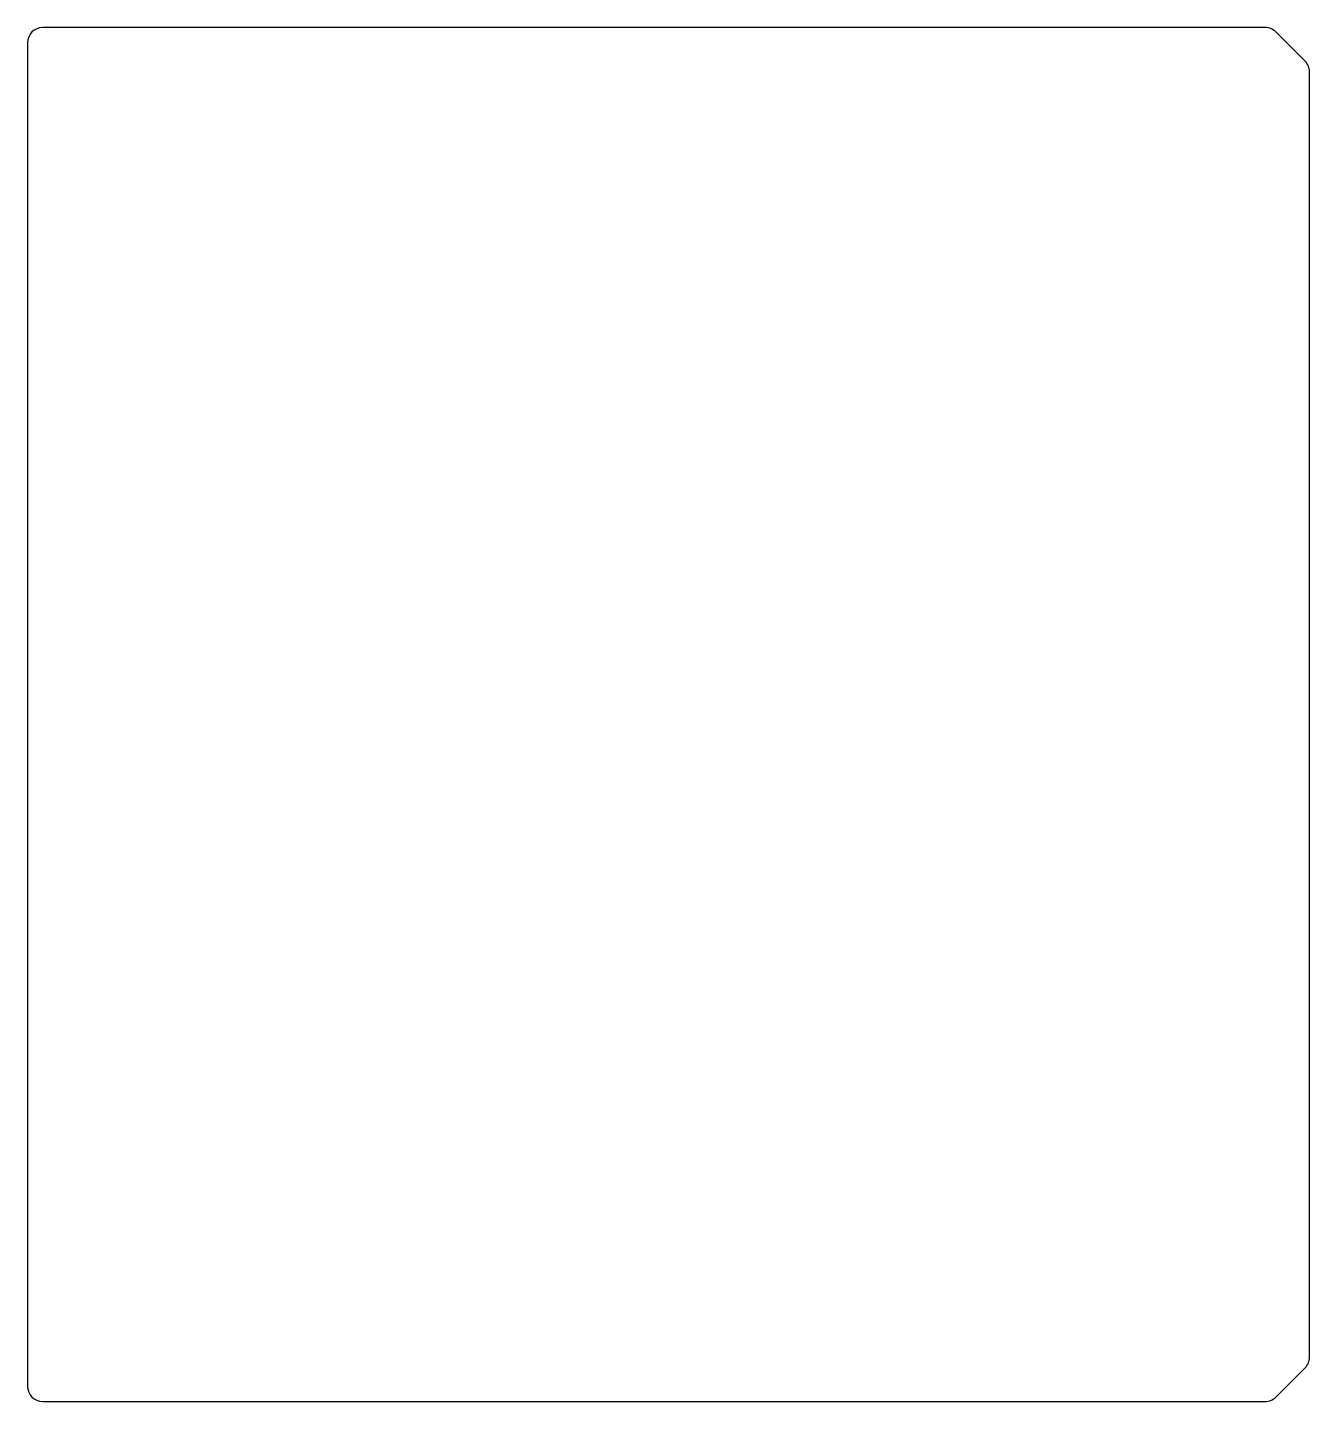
# Model space of a CAD drawing. Header units: millimetres. Extents: x -84 to 84, y -90 to 90.
import ezdxf

# ---------------------------------------------------------------- set-up
doc = ezdxf.new("R2010")
doc.units = ezdxf.units.MM

msp = doc.modelspace()

# ---------------------------------------------------------------- linework, layer by layer
at = {"color": 7, "linetype": 'Continuous', "lineweight": 25}
for p, q in [((78.17, 90), (-82, 90)), ((79.59, 89.41), (83.41, 85.59)), ((-84, 88), (-84, -88)), ((84, -84.17), (84, 84.17)), ((83.41, -85.59), (79.59, -89.41)), ((-82, -90), (78.17, -90))]:
    msp.add_line(p, q, dxfattribs=at)
for centre, start, end in [((-82, 88), 90, 180), ((78.17, 88), 45, 90), ((82, 84.17), 360, 45), ((82, -84.17), 315, 0), ((-82, -88), 180, 270), ((78.17, -88), 270, 315)]:
    msp.add_arc(centre, 2, start, end, dxfattribs=at)

doc.saveas('drawing.dxf')
